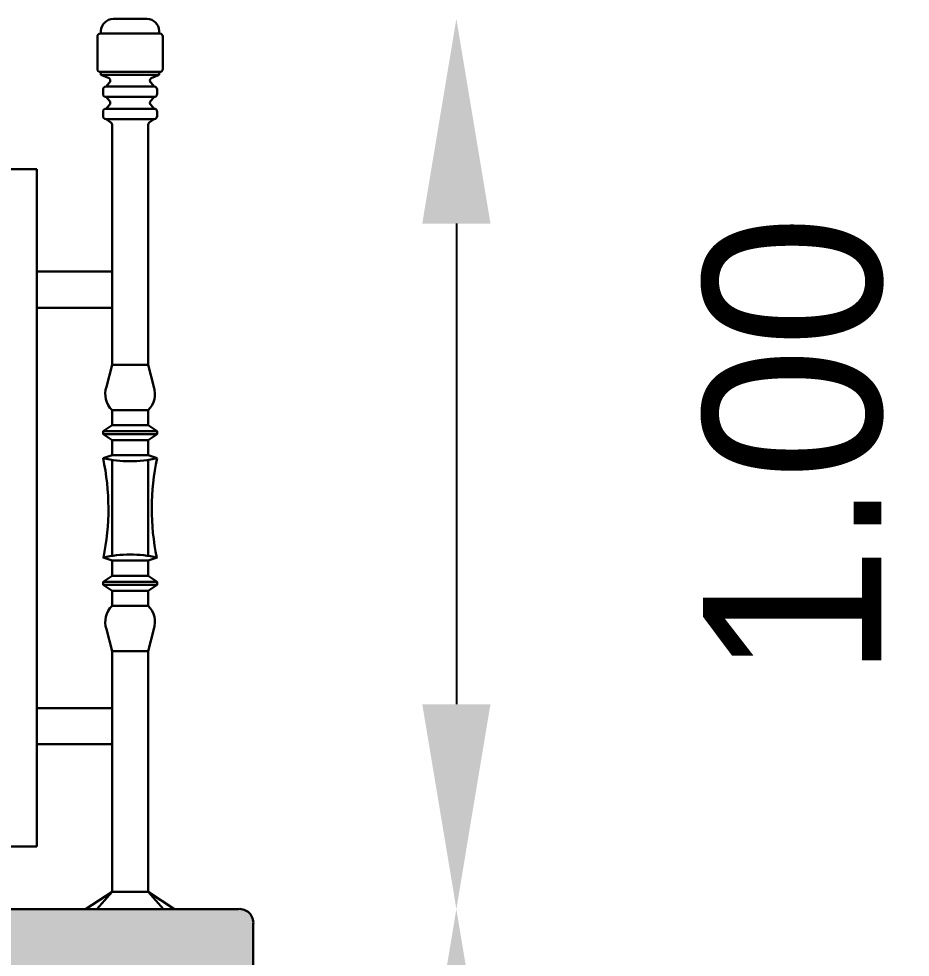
# Model space of a CAD drawing. Header units: metres. Extents: x 515 to 706, y -4 to 163.
# Drawn here: x 638.026 to 639.027, y 84.698 to 85.752 of the extents above; entities that cross this region are included whole.
import ezdxf

# ---------------------------------------------------------------- set-up
doc = ezdxf.new("R2010")
doc.units = ezdxf.units.M
doc.header["$MEASUREMENT"] = 0
doc.dimstyles.new('Standard$0', dxfattribs={"dimtxt": 0.2, "dimasz": 0.23, "dimexe": 0.1805, "dimexo": 0.0625, "dimgap": 0.0955, "dimtad": 1, "dimzin": 0, "dimdsep": 46, "dimtxsty": 'Standard', "dimcen": 0, "dimdle": 440, "dimse1": 1, "dimse2": 1, "dimclrd": 256, "dimclrt": 256, "dimadec": 0, "dimazin": 0, "dimtfac": 1, "dimtofl": 0, "dimtmove": 0, "dimatfit": 3, "dimfxl": 0, "dimtolj": 1, "dimarcsym": 0})

# ---------------------------------------------------------------- blocks, each defined once
blk = doc.blocks.new('*D600')
at = {"lineweight": -2}
for p, q in [((638.5174, 84.5221), (638.5174, 84.0542)), ((638.5174, 82.8621), (638.5174, 83.3299))]:
    blk.add_line(p, q, dxfattribs=at)
at = {"lineweight": 40}
for points in [[(638.4791, 84.5221), (638.5557, 84.5221), (638.5174, 84.7521)], [(638.4791, 82.8621), (638.5557, 82.8621), (638.5174, 82.6321)]]:
    blk.add_solid(points, dxfattribs=at)
at = {"layer": 'Defpoints', "color": 0, "lineweight": 40}
for p in [(638.2009, 84.7521), (638.2009, 82.6321), (638.5174, 82.6321)]:
    blk.add_point(p, dxfattribs=at)
at = {"lineweight": 30, "insert": (638.5792, 83.6921), "char_height": 0.2, "attachment_point": 5, "rotation": 90}
blk.add_mtext('\\A1;2.12', dxfattribs=at)
blk = doc.blocks.new('*D263')
at = {"lineweight": -2}
blk.add_line((638.5174, 85.5221), (638.5174, 84.9821), dxfattribs=at)
at = {"lineweight": 40}
for points in [[(638.4791, 85.5221), (638.5557, 85.5221), (638.5174, 85.7521)], [(638.4791, 84.9821), (638.5557, 84.9821), (638.5174, 84.7521)]]:
    blk.add_solid(points, dxfattribs=at)
at = {"layer": 'Defpoints', "color": 0, "lineweight": 40}
for p in [(637.7411, 85.7521), (637.7411, 84.7521), (638.5174, 84.7521)]:
    blk.add_point(p, dxfattribs=at)
at = {"lineweight": 30, "insert": (638.8961, 85.2712), "char_height": 0.2, "attachment_point": 5, "rotation": 90}
blk.add_mtext('\\A1;1.00', dxfattribs=at)

msp = doc.modelspace()

# ---------------------------------------------------------------- hatches: boundary and pattern name
at = {"lineweight": 30}
h = msp.add_hatch(dxfattribs=at)
h.set_pattern_fill('AR-CONC', color=256, scale=0.000845287, style=0)
h.set_pattern_definition([(50, (589.71373, 72.95618), (0.1539983, -0.0134731), [0.0161027, -0.17712987]), (355, (589.71373, 72.95618), (-0.0297903, 0.16149767), [0.01288217, -0.1417039]), (100.451, (589.72657, 72.95506), (0.12420857, 0.14802384), [0.0136852, -0.15053714]), (46.1842, (589.71373, 72.99912), (0.22913956, -0.0355378), [0.0241541, -0.2656948]), (96.6356, (589.73283, 72.99616), (0.2006747, 0.2091456), [0.0205278, -0.2258057]), (351.184, (589.71373, 72.99912), (0.200675, 0.2091452), [0.0193233, -0.2125558]), (21, (589.7352, 72.98839), (0.12815807, -0.0864437), [0.0161027, -0.17712987]), (326, (589.7352, 72.98839), (0.05224044, 0.15569167), [0.01288217, -0.1417039]), (71.4514, (589.74588, 72.98118), (0.18039816, 0.0692483), [0.0136852, -0.15053714]), (37.5, (589.713733, 72.95618), (0.002610756, 0.071473265), [0, -0.13998627, 0, -0.14385092, 0, -0.14224065]), (7.5, (589.71373, 72.95618), (0.05648178, 0.08468133), [0, -0.0820165, 0, -0.13676573, 0, -0.05421247]), (327.5, (589.665854, 72.95618), (0.11461295, -0.00484243), [0, -0.05367572, 0, -0.16746824, 0, -0.22221747]), (317.5, (589.64438, 72.95618), (0.12521165, 0.02149268), [0, -0.06977843, 0, -0.11121609, 0, -0.1578066])])
edge = h.paths.add_edge_path()
edge.add_line((634.29946, 84.58302), (634.29946, 84.75208))
edge.add_line((634.29946, 84.75208), (638.27231, 84.75208))
edge.add_arc((638.27231, 84.73517), 0.01691, 360, 450, ccw=False)
edge.add_line((638.28921, 84.73517), (638.28921, 84.59993))
edge.add_arc((638.27231, 84.59993), 0.01691, 270, 360, ccw=False)
edge.add_line((638.27231, 84.58302), (634.29946, 84.58302))

# ---------------------------------------------------------------- linework, layer by layer
for p, q in [((638.16998, 85.75208), (638.13171, 85.75208)), ((638.11406, 85.69575), (638.11406, 85.73198)), ((638.11744, 85.73536), (638.18425, 85.73536)), ((638.11804, 85.73853), (638.11804, 85.73536)), ((638.18365, 85.73853), (638.18365, 85.73536)), ((638.18763, 85.69575), (638.18763, 85.73198)), ((638.11744, 85.69237), (638.18425, 85.69237)), ((638.11804, 85.6892), (638.11804, 85.69237)), ((638.11804, 85.6892), (638.12736, 85.68519)), ((638.11804, 85.6892), (638.18365, 85.6892)), ((638.18365, 85.6892), (638.17432, 85.68519)), ((638.18365, 85.6892), (638.18365, 85.69237)), ((638.12379, 85.67596), (638.12736, 85.67996)), ((638.1779, 85.67596), (638.17432, 85.67996)), ((638.12379, 85.66432), (638.12736, 85.66031)), ((638.1779, 85.66432), (638.17432, 85.66031)), ((638.12379, 85.65107), (638.12736, 85.65508)), ((638.1779, 85.65107), (638.17432, 85.65508)), ((638.12379, 85.63944), (638.12932, 85.63552)), ((638.1779, 85.63944), (638.17237, 85.63552)), ((638.13056, 85.36325), (638.13056, 85.6329)), ((638.17113, 85.36325), (638.17113, 85.6329)), ((638.04603, 85.58302), (634.38425, 85.58302)), ((638.04603, 84.82226), (638.04603, 85.58302)), ((638.13056, 85.46806), (638.04603, 85.46806)), ((638.13056, 85.42749), (638.04603, 85.42749)), ((638.13056, 85.36325), (638.12421, 85.33864)), ((638.17113, 85.36325), (638.13056, 85.36325)), ((638.17113, 85.36325), (638.17748, 85.33864)), ((638.13056, 85.29562), (638.13056, 85.31253)), ((638.17113, 85.31253), (638.13056, 85.31253)), ((638.17113, 85.29562), (638.17113, 85.31253)), ((638.12041, 85.28886), (638.13056, 85.29562)), ((638.12041, 85.28886), (638.12041, 85.28548)), ((638.18128, 85.28886), (638.12041, 85.28886)), ((638.17113, 85.29562), (638.13056, 85.29562)), ((638.18128, 85.28886), (638.17113, 85.29562)), ((638.18128, 85.28886), (638.18128, 85.28548)), ((638.12041, 85.28548), (638.13056, 85.27872)), ((638.18128, 85.28548), (638.12041, 85.28548)), ((638.17113, 85.27872), (638.13056, 85.27872)), ((638.13056, 85.26181), (638.13056, 85.27872)), ((638.18128, 85.28548), (638.17113, 85.27872)), ((638.17113, 85.26181), (638.17113, 85.27872)), ((638.13056, 85.26181), (638.12041, 85.25843)), ((638.17113, 85.26181), (638.13056, 85.26181)), ((638.13056, 85.25652), (638.13056, 85.14876)), ((638.17113, 85.26181), (638.18128, 85.25843)), ((638.17113, 85.25652), (638.17113, 85.14876)), ((638.13056, 85.14347), (638.12041, 85.14685)), ((638.13056, 85.12644), (638.13056, 85.14347)), ((638.17113, 85.14347), (638.13056, 85.14347)), ((638.17113, 85.14347), (638.18128, 85.14685)), ((638.17113, 85.12644), (638.17113, 85.14347)), ((638.12041, 85.11968), (638.13056, 85.12644)), ((638.12041, 85.1163), (638.12041, 85.11968)), ((638.18128, 85.11968), (638.12041, 85.11968)), ((638.17113, 85.12644), (638.13056, 85.12644)), ((638.18128, 85.11968), (638.17113, 85.12644)), ((638.18128, 85.1163), (638.18128, 85.11968)), ((638.12041, 85.1163), (638.13056, 85.10954)), ((638.18128, 85.1163), (638.12041, 85.1163)), ((638.13056, 85.09263), (638.13056, 85.10954)), ((638.13056, 85.10954), (638.13056, 85.09263)), ((638.17113, 85.10954), (638.13056, 85.10954)), ((638.18128, 85.1163), (638.17113, 85.10954)), ((638.17113, 85.09263), (638.17113, 85.10954)), ((638.17113, 85.10954), (638.17113, 85.09263)), ((638.17113, 85.09263), (638.13056, 85.09263)), ((638.13056, 85.04192), (638.12421, 85.06652)), ((638.17113, 85.04192), (638.17748, 85.06652)), ((638.13056, 84.77152), (638.13056, 85.04192)), ((638.17113, 85.04192), (638.13056, 85.04192)), ((638.17113, 84.77152), (638.17113, 85.04192)), ((638.13056, 84.9778), (638.04603, 84.9778)), ((638.13056, 84.93722), (638.04603, 84.93722)), ((638.04603, 84.82226), (634.38425, 84.82226)), ((638.13056, 84.77152), (638.10084, 84.75208)), ((638.11348, 84.75208), (638.13056, 84.77152)), ((638.17113, 84.77152), (638.13056, 84.77152)), ((638.17113, 84.77152), (638.20085, 84.75208)), ((638.18821, 84.75208), (638.17113, 84.77152)), ((638.27231, 84.75208), (634.29946, 84.75208)), ((638.28921, 84.73517), (638.28921, 84.59993))]:
    msp.add_line(p, q, dxfattribs=at)
for points in [[(638.1779, 85.67596), (638.12379, 85.67596, 0.4142136), (638.12041, 85.67257), (638.12041, 85.6677, 0.4142136), (638.12379, 85.66432), (638.1779, 85.66432, 0.4142136), (638.18128, 85.6677), (638.18128, 85.67257, 0.4142136)], [(638.1779, 85.63944), (638.12379, 85.63944, -0.4142136), (638.12041, 85.64282), (638.12041, 85.64769, -0.4142136), (638.12379, 85.65107), (638.1779, 85.65107, -0.4142136), (638.18128, 85.64769), (638.18128, 85.64282, -0.4142136)]]:
    msp.add_lwpolyline(points, format="xyb", close=True, dxfattribs=at)
for centre, radius, start, end in [((638.13263, 85.73748), 0.01463, 93.62058, 175.89193), ((638.16906, 85.73748), 0.01463, 4.10807, 86.37942), ((638.11744, 85.73198), 0.00338, 90, 180), ((638.18425, 85.73198), 0.00338, 0, 90), ((638.11744, 85.69575), 0.00338, 180, 270), ((638.18425, 85.69575), 0.00338, 270, 0), ((638.12522, 85.68258), 0.00338, 309.328, 50.672), ((638.17647, 85.68258), 0.00338, 129.328, 230.672), ((638.12522, 85.6577), 0.00338, 309.328, 50.672), ((638.17647, 85.6577), 0.00338, 129.328, 230.672), ((638.12718, 85.6329), 0.00338, 0, 50.672), ((638.17451, 85.6329), 0.00338, 129.328, 180), ((638.14812, 85.33063), 0.02522, 161.47315, 225.86806), ((638.15357, 85.33063), 0.02522, 314.13194, 18.52685), ((638.15084, 85.39219), 0.13717, 257.18177, 282.81823), ((637.85602, 85.20146), 0.27045, 348.31756, 12.16009), ((638.44566, 85.20146), 0.27045, 167.83991, 191.68244), ((638.15084, 85.0131), 0.13717, 77.18177, 102.81823), ((638.14812, 85.07453), 0.02522, 134.13194, 198.52685), ((638.15357, 85.07453), 0.02522, 341.47315, 45.86806), ((638.27391, 84.73677), 0.01539, 354.04465, 95.95535)]:
    msp.add_arc(centre, radius, start, end, dxfattribs=at)

# ---------------------------------------------------------------- dimensions: what is measured, and where the dimension line sits
for base, p1, p2, picture, middle in [((638.5174, 84.75208), (637.74111, 85.75208), (637.74111, 84.75208), '*D263', (638.8961, 85.27123)), ((638.5174, 82.63208), (638.20085, 84.75208), (638.20085, 82.63208), '*D600', (638.57924, 83.69208))]:
    dim = msp.add_linear_dim(base=base, p1=p1, p2=p2, angle=270, dimstyle='Standard$0', override={"dimtmove": 2}, dxfattribs=at)
    dim.commit()
    dim.dimension.update_dxf_attribs({"geometry": picture, "text_midpoint": middle, "dimtype": 161})

doc.saveas('drawing.dxf')
